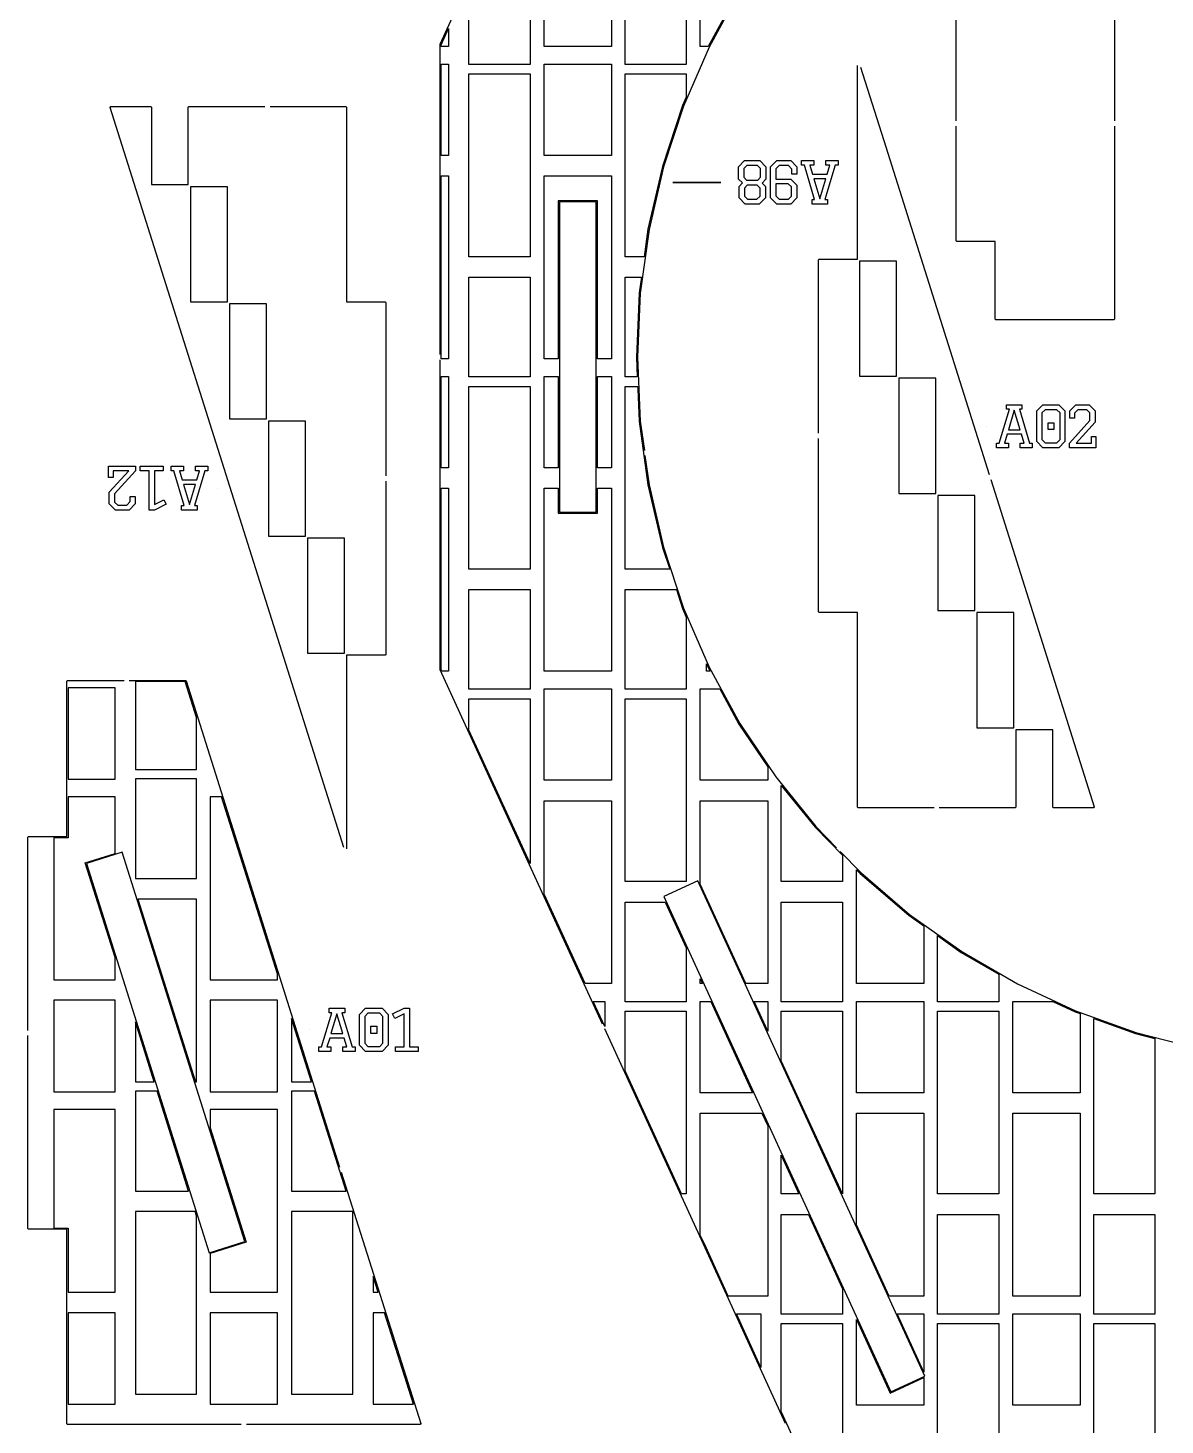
# Model space of a CAD drawing. Header units: metres. Extents: x 0 to 292, y 2 to 599.
# Drawn here: x 107.2 to 194.5, y 420.6 to 528 of the extents above; entities that cross this region are included whole.
import ezdxf

# ---------------------------------------------------------------- set-up
doc = ezdxf.new("R2010")
doc.units = ezdxf.units.M

msp = doc.modelspace()

# ---------------------------------------------------------------- linework, layer by layer
at = {"color": 0}
for p, q in [((138.81, 526.7), (143.71, 537.37)), ((190.62, 535.65), (190.62, 520.82)), ((161.83, 530.81), (159.47, 526.48)), ((178.46, 520.82), (178.46, 529.65)), ((138.81, 502.87), (138.81, 526.7)), ((159.47, 526.48), (157.51, 521.95)), ((170.88, 510.2), (170.88, 525.06)), ((171.1, 524.95), (173.04, 518.81)), ((113.46, 521.85), (113.51, 521.92)), ((131.41, 465.01), (113.46, 521.85)), ((113.51, 521.92), (116.58, 521.92)), ((116.58, 521.92), (116.63, 521.87)), ((116.63, 521.87), (116.63, 515.92)), ((119.47, 521.87), (119.52, 521.92)), ((119.47, 515.92), (119.47, 521.87)), ((119.52, 521.92), (125.35, 521.92)), ((125.75, 521.92), (131.58, 521.92)), ((131.58, 521.92), (131.63, 521.87)), ((131.63, 521.87), (131.63, 506.92)), ((157.51, 521.95), (155.98, 517.28)), ((178.46, 511.59), (178.46, 520.42)), ((190.62, 520.42), (190.62, 505.59)), ((173.04, 518.81), (180.98, 493.65)), ((155.98, 517.28), (154.86, 512.47)), ((116.63, 515.92), (119.47, 515.92)), ((122.47, 515.76), (119.63, 515.76)), ((119.63, 515.76), (119.63, 506.92)), ((122.47, 506.92), (122.47, 515.76)), ((150.81, 514.59), (147.97, 514.59)), ((147.97, 514.59), (147.97, 490.75)), ((150.81, 490.75), (150.81, 514.59)), ((154.86, 512.47), (154.19, 507.59)), ((178.51, 511.54), (178.46, 511.59)), ((181.46, 511.54), (178.51, 511.54)), ((181.46, 505.59), (181.46, 511.54)), ((167.88, 510.15), (167.93, 510.2)), ((167.88, 496.82), (167.88, 510.15)), ((167.93, 510.2), (170.88, 510.2)), ((171.04, 510.04), (171.04, 501.2)), ((173.88, 510.04), (171.04, 510.04)), ((173.88, 501.2), (173.88, 510.04)), ((119.63, 506.92), (122.47, 506.92)), ((125.47, 506.76), (122.63, 506.76)), ((122.63, 506.76), (122.63, 497.92)), ((125.47, 497.92), (125.47, 506.76)), ((131.63, 506.92), (134.58, 506.92)), ((134.58, 506.92), (134.63, 506.87)), ((134.63, 506.87), (134.63, 493.54)), ((154.19, 507.59), (153.97, 502.66)), ((181.51, 505.54), (181.46, 505.59)), ((190.57, 505.54), (181.51, 505.54)), ((190.62, 505.59), (190.57, 505.54)), ((138.81, 478.64), (138.81, 502.47)), ((153.97, 502.66), (154.08, 500.21)), ((154.08, 500.21), (154.19, 497.74)), ((171.04, 501.2), (173.88, 501.2)), ((174.04, 501.04), (174.04, 492.2)), ((176.88, 501.04), (174.04, 501.04)), ((176.88, 492.2), (176.88, 501.04)), ((122.63, 497.92), (125.47, 497.92)), ((128.47, 497.76), (125.63, 497.76)), ((125.63, 497.76), (125.63, 488.92)), ((128.47, 488.92), (128.47, 497.76)), ((154.19, 497.74), (154.5, 495.49)), ((167.88, 483.09), (167.88, 496.42)), ((154.55, 495.1), (154.86, 492.85)), ((134.63, 493.14), (134.63, 479.81)), ((154.86, 492.85), (155.98, 488.06)), ((181.11, 493.27), (189.05, 468.11)), ((174.04, 492.2), (176.88, 492.2)), ((177.04, 492.04), (177.04, 483.2)), ((179.88, 492.04), (177.04, 492.04)), ((179.88, 483.2), (179.88, 492.04)), ((147.97, 490.75), (150.81, 490.75)), ((125.63, 488.92), (128.47, 488.92)), ((131.47, 488.76), (128.63, 488.76)), ((128.63, 488.76), (128.63, 479.92)), ((131.47, 479.92), (131.47, 488.76)), ((155.98, 488.06), (157.52, 483.37)), ((157.52, 483.37), (157.51, 483.37)), ((157.51, 483.37), (159.47, 478.85)), ((167.93, 483.04), (167.88, 483.09)), ((170.88, 483.04), (167.93, 483.04)), ((170.88, 468.09), (170.88, 483.04)), ((177.04, 483.2), (179.88, 483.2)), ((180.04, 483.04), (180.04, 474.2)), ((182.88, 483.04), (180.04, 483.04)), ((182.88, 474.2), (182.88, 483.04)), ((128.63, 479.92), (131.47, 479.92)), ((134.58, 479.76), (131.63, 479.76)), ((131.63, 479.76), (131.63, 464.9)), ((134.63, 479.81), (134.58, 479.76)), ((159.47, 478.85), (161.84, 474.52)), ((110.15, 477.78), (110.2, 477.83)), ((110.15, 465.83), (110.15, 477.78)), ((110.2, 477.83), (114.53, 477.83)), ((114.93, 477.83), (119.26, 477.83)), ((119.26, 477.83), (119.3, 477.8)), ((119.3, 477.8), (124.99, 459.77)), ((143.71, 467.97), (138.81, 478.64)), ((161.84, 474.52), (164.59, 470.42)), ((180.04, 474.2), (182.88, 474.2)), ((185.88, 474.04), (183.04, 474.04)), ((183.04, 474.04), (183.04, 468.09)), ((185.88, 468.09), (185.88, 474.04)), ((164.59, 470.42), (167.68, 466.61)), ((151.29, 451.43), (143.71, 467.97)), ((170.93, 468.04), (170.88, 468.09)), ((176.76, 468.04), (170.93, 468.04)), ((182.99, 468.04), (177.16, 468.04)), ((183.04, 468.09), (182.99, 468.04)), ((185.93, 468.04), (185.88, 468.09)), ((189, 468.04), (185.93, 468.04)), ((189.05, 468.11), (189, 468.04)), ((107.15, 465.78), (107.2, 465.83)), ((107.2, 465.83), (110.15, 465.83)), ((167.68, 466.61), (169.27, 464.98)), ((107.15, 450.95), (107.15, 465.78)), ((114.39, 464.63), (111.65, 463.77)), ((111.65, 463.77), (121.07, 433.87)), ((123.81, 434.73), (114.39, 464.63)), ((169.54, 464.7), (171.13, 463.07)), ((171.13, 463.07), (174.88, 459.86)), ((158.6, 462.43), (155.99, 461.23)), ((176.04, 424.39), (158.6, 462.43)), ((155.99, 461.23), (173.43, 423.18)), ((124.99, 459.77), (131.09, 440.45)), ((174.88, 459.86), (178.9, 457.01)), ((178.9, 457.01), (183.17, 454.53)), ((183.17, 454.53), (183.17, 454.52)), ((183.17, 454.52), (187.62, 452.45)), ((187.62, 452.45), (192.26, 450.78)), ((159.04, 434.52), (151.46, 451.06)), ((192.26, 450.78), (192.26, 450.79)), ((192.26, 450.79), (197.04, 449.55)), ((107.15, 435.72), (107.15, 450.55)), ((131.22, 440.06), (137.32, 420.74)), ((107.2, 435.67), (107.15, 435.72)), ((110.15, 435.67), (107.2, 435.67)), ((110.15, 420.72), (110.15, 435.67)), ((121.07, 433.87), (123.81, 434.73)), ((165.35, 420.75), (159.04, 434.52)), ((173.43, 423.18), (176.04, 424.39)), ((110.2, 420.67), (110.15, 420.72)), ((137.32, 420.74), (137.27, 420.67)), ((123.53, 420.67), (110.2, 420.67)), ((137.27, 420.67), (123.94, 420.67))]:
    msp.add_line(p, q, dxfattribs=at)
at = {"color": 1}
for p, q in [((161.74, 517.28), (162.2, 517.77)), ((162.38, 517.38), (162.15, 517.15)), ((162.2, 517.77), (163.38, 517.77)), ((163.2, 517.38), (162.38, 517.38)), ((163.43, 517.15), (163.2, 517.38)), ((163.38, 517.77), (163.84, 517.28)), ((164.2, 517.28), (164.67, 517.77)), ((164.85, 517.38), (164.59, 517.12)), ((164.67, 517.77), (165.75, 517.77)), ((165.57, 517.38), (164.85, 517.38)), ((165.84, 517.11), (165.57, 517.38)), ((165.75, 517.77), (166.21, 517.28)), ((166.57, 517.41), (166.57, 517.77)), ((166.57, 517.77), (167.52, 517.77)), ((166.8, 517.41), (166.57, 517.41)), ((167.58, 514.77), (166.8, 517.41)), ((167.52, 517.41), (167.21, 517.41)), ((167.21, 517.41), (167.41, 516.72)), ((167.52, 517.77), (167.52, 517.41)), ((169.16, 517.41), (168.37, 514.77)), ((168.43, 517.41), (168.43, 517.77)), ((168.43, 517.77), (169.38, 517.77)), ((168.74, 517.41), (168.43, 517.41)), ((168.54, 516.72), (168.74, 517.41)), ((169.38, 517.41), (169.16, 517.41)), ((169.38, 517.77), (169.38, 517.41)), ((161.74, 516.35), (161.74, 517.28)), ((162.03, 516.05), (161.74, 516.35)), ((162.15, 517.15), (162.15, 516.48)), ((162.15, 516.48), (162.36, 516.26)), ((162.36, 516.26), (163.22, 516.26)), ((163.22, 516.26), (163.43, 516.48)), ((163.43, 516.48), (163.43, 517.15)), ((163.84, 516.35), (163.55, 516.04)), ((163.84, 517.28), (163.84, 516.35)), ((164.2, 514.9), (164.2, 517.28)), ((164.59, 517.12), (164.59, 516.35)), ((164.59, 516.35), (165.76, 516.35)), ((165.76, 516.35), (166.21, 515.88)), ((165.84, 516.71), (165.84, 517.11)), ((166.21, 516.71), (165.84, 516.71)), ((166.21, 517.28), (166.21, 516.71)), ((167.41, 516.72), (168.54, 516.72)), ((168.43, 516.36), (167.52, 516.36)), ((167.52, 516.36), (167.98, 514.84)), ((167.98, 514.84), (168.43, 516.36)), ((156.7, 516.09), (160.38, 516.09)), ((160.38, 516.09), (156.7, 516.09)), ((161.78, 515.78), (162.03, 516.05)), ((161.78, 514.9), (161.78, 515.78)), ((162.41, 515.88), (162.19, 515.65)), ((162.19, 515.65), (162.19, 515.03)), ((163.17, 515.88), (162.41, 515.88)), ((163.39, 515.65), (163.17, 515.88)), ((163.39, 515.03), (163.39, 515.65)), ((163.55, 516.04), (163.8, 515.78)), ((163.8, 515.78), (163.8, 514.9)), ((165.56, 515.99), (164.59, 515.99)), ((164.59, 515.99), (164.59, 515.06)), ((165.8, 515.75), (165.56, 515.99)), ((165.8, 515.03), (165.8, 515.75)), ((166.21, 515.88), (166.21, 514.9)), ((162.24, 514.41), (161.78, 514.9)), ((162.19, 515.03), (162.42, 514.8)), ((163.33, 514.41), (162.24, 514.41)), ((162.42, 514.8), (163.15, 514.8)), ((163.15, 514.8), (163.39, 515.03)), ((163.8, 514.9), (163.33, 514.41)), ((164.67, 514.41), (164.2, 514.9)), ((164.59, 515.06), (164.85, 514.8)), ((165.75, 514.41), (164.67, 514.41)), ((164.85, 514.8), (165.57, 514.8)), ((165.57, 514.8), (165.8, 515.03)), ((166.21, 514.9), (165.75, 514.41)), ((167.38, 514.77), (167.58, 514.77)), ((167.38, 514.41), (167.38, 514.77)), ((168.57, 514.41), (167.38, 514.41)), ((168.37, 514.77), (168.57, 514.77)), ((168.57, 514.77), (168.57, 514.41)), ((181.76, 496.06), (182.54, 498.66)), ((182.33, 498.66), (182.33, 499.01)), ((182.33, 499.01), (183.51, 499.01)), ((182.54, 498.66), (182.33, 498.66)), ((182.92, 498.59), (182.47, 497.09)), ((183.37, 497.09), (182.92, 498.59)), ((183.51, 498.66), (183.31, 498.66)), ((183.31, 498.66), (184.08, 496.06)), ((183.51, 499.01), (183.51, 498.66)), ((184.65, 498.53), (185.11, 499.01)), ((184.65, 496.19), (184.65, 498.53)), ((185.29, 498.63), (185.04, 498.38)), ((185.04, 498.38), (185.04, 496.34)), ((185.11, 499.01), (186.35, 499.01)), ((186.18, 498.63), (185.29, 498.63)), ((186.43, 498.38), (186.18, 498.63)), ((186.35, 499.01), (186.81, 498.53)), ((186.43, 496.34), (186.43, 498.38)), ((186.81, 498.53), (186.81, 496.19)), ((187.18, 498.53), (187.64, 499.01)), ((187.18, 497.97), (187.18, 498.53)), ((187.81, 498.63), (187.55, 498.36)), ((187.55, 498.36), (187.55, 497.97)), ((187.64, 499.01), (188.66, 499.01)), ((188.49, 498.63), (187.81, 498.63)), ((188.72, 498.4), (188.49, 498.63)), ((188.66, 499.01), (189.12, 498.53)), ((188.72, 497.79), (188.72, 498.4)), ((189.12, 498.53), (189.12, 497.66)), ((180.81, 497.36), (180.81, 497.36)), ((180.81, 497.36), (180.81, 497.36)), ((182.47, 497.09), (183.37, 497.09)), ((185.51, 497.1), (185.51, 497.62)), ((185.51, 497.62), (185.95, 497.62)), ((185.95, 497.1), (185.51, 497.1)), ((185.95, 497.62), (185.95, 497.1)), ((187.16, 496.06), (188.72, 497.79)), ((187.55, 497.97), (187.18, 497.97)), ((189.12, 497.66), (187.66, 496.06)), ((181.54, 495.71), (181.54, 496.06)), ((181.54, 496.06), (181.76, 496.06)), ((182.37, 496.74), (182.17, 496.06)), ((182.17, 496.06), (182.47, 496.06)), ((183.47, 496.74), (182.37, 496.74)), ((182.47, 496.06), (182.47, 495.71)), ((183.37, 495.71), (183.37, 496.06)), ((183.37, 496.06), (183.68, 496.06)), ((183.68, 496.06), (183.47, 496.74)), ((184.08, 496.06), (184.3, 496.06)), ((184.3, 496.06), (184.3, 495.71)), ((185.11, 495.71), (184.65, 496.19)), ((185.04, 496.34), (185.28, 496.09)), ((185.28, 496.09), (186.18, 496.09)), ((186.18, 496.09), (186.43, 496.34)), ((186.81, 496.19), (186.35, 495.71)), ((187.16, 495.71), (187.16, 496.06)), ((187.66, 496.06), (188.84, 496.06)), ((188.84, 496.06), (188.84, 496.57)), ((188.84, 496.57), (189.19, 496.57)), ((189.19, 496.57), (189.19, 495.71)), ((182.47, 495.71), (181.54, 495.71)), ((184.3, 495.71), (183.37, 495.71)), ((186.35, 495.71), (185.11, 495.71)), ((189.19, 495.71), (187.16, 495.71)), ((113.33, 493.41), (113.33, 494.29)), ((113.33, 494.29), (115.41, 494.29)), ((113.4, 492.29), (114.9, 493.93)), ((114.9, 493.93), (113.69, 493.93)), ((113.69, 493.93), (113.69, 493.41)), ((115.41, 493.93), (113.81, 492.16)), ((115.41, 494.29), (115.41, 493.93)), ((115.77, 493.93), (115.77, 494.29)), ((115.77, 494.29), (117.54, 494.29)), ((116.45, 493.93), (115.77, 493.93)), ((116.45, 490.91), (116.45, 493.93)), ((117.54, 493.93), (116.86, 493.93)), ((116.86, 493.93), (116.86, 491.34)), ((117.54, 494.29), (117.54, 493.93)), ((118.14, 493.93), (118.14, 494.29)), ((118.14, 494.29), (119.1, 494.29)), ((118.36, 493.93), (118.14, 493.93)), ((119.16, 491.27), (118.36, 493.93)), ((119.1, 493.93), (118.78, 493.93)), ((118.78, 493.93), (118.99, 493.24)), ((119.1, 494.29), (119.1, 493.93)), ((120.74, 493.93), (119.95, 491.27)), ((120.01, 493.93), (120.01, 494.29)), ((120.01, 494.29), (120.97, 494.29)), ((120.33, 493.93), (120.01, 493.93)), ((120.12, 493.24), (120.33, 493.93)), ((120.97, 493.93), (120.74, 493.93)), ((120.97, 494.29), (120.97, 493.93)), ((113.69, 493.41), (113.33, 493.41)), ((118.99, 493.24), (120.12, 493.24)), ((120.01, 492.88), (119.1, 492.88)), ((119.1, 492.88), (119.56, 491.34)), ((119.56, 491.34), (120.01, 492.88)), ((113.4, 491.4), (113.4, 492.29)), ((113.81, 492.16), (113.81, 491.53)), ((114.74, 491.29), (115.01, 491.57)), ((115.01, 491.57), (115.01, 491.97)), ((115.01, 491.97), (115.39, 491.97)), ((115.39, 491.97), (115.39, 491.4)), ((116.86, 491.34), (117.6, 491.71)), ((117.6, 491.71), (117.78, 491.36)), ((121.7, 492.6), (121.7, 492.6)), ((121.7, 492.6), (121.7, 492.6)), ((113.87, 490.91), (113.4, 491.4)), ((113.81, 491.53), (114.05, 491.29)), ((114.92, 490.91), (113.87, 490.91)), ((114.05, 491.29), (114.74, 491.29)), ((115.39, 491.4), (114.92, 490.91)), ((116.86, 490.91), (116.45, 490.91)), ((117.78, 491.36), (116.86, 490.91)), ((118.95, 491.27), (119.16, 491.27)), ((118.95, 490.91), (118.95, 491.27)), ((120.16, 490.91), (118.95, 490.91)), ((119.95, 491.27), (120.16, 491.27)), ((120.16, 491.27), (120.16, 490.91)), ((129.71, 449.68), (130.49, 452.3)), ((130.29, 452.3), (130.29, 452.66)), ((130.29, 452.66), (131.48, 452.66)), ((130.49, 452.3), (130.29, 452.3)), ((130.88, 452.23), (130.43, 450.72)), ((131.33, 450.72), (130.88, 452.23)), ((131.48, 452.3), (131.27, 452.3)), ((131.27, 452.3), (132.05, 449.68)), ((131.48, 452.66), (131.48, 452.3)), ((132.63, 452.17), (133.09, 452.66)), ((132.63, 449.81), (132.63, 452.17)), ((133.27, 452.27), (133.02, 452.02)), ((133.02, 452.02), (133.02, 449.96)), ((133.09, 452.66), (134.35, 452.66)), ((134.17, 452.27), (133.27, 452.27)), ((134.42, 452.02), (134.17, 452.27)), ((134.35, 452.66), (134.81, 452.17)), ((134.42, 449.96), (134.42, 452.02)), ((134.81, 452.17), (134.81, 449.81)), ((135.16, 452.21), (136.06, 452.66)), ((135.34, 451.87), (135.16, 452.21)), ((136.06, 452.22), (135.34, 451.87)), ((136.06, 452.66), (136.47, 452.66)), ((136.06, 449.68), (136.06, 452.22)), ((136.47, 452.66), (136.47, 449.68)), ((128.76, 450.99), (128.76, 450.99)), ((128.76, 450.99), (128.76, 450.99)), ((133.5, 450.72), (133.5, 451.26)), ((133.5, 451.26), (133.94, 451.26)), ((133.94, 451.26), (133.94, 450.72)), ((130.33, 450.36), (130.12, 449.68)), ((131.44, 450.36), (130.33, 450.36)), ((130.43, 450.72), (131.33, 450.72)), ((131.64, 449.68), (131.44, 450.36)), ((133.09, 449.32), (132.63, 449.81)), ((133.02, 449.96), (133.27, 449.71)), ((133.27, 449.71), (134.17, 449.71)), ((133.94, 450.72), (133.5, 450.72)), ((134.17, 449.71), (134.42, 449.96)), ((134.81, 449.81), (134.35, 449.32)), ((129.49, 449.32), (129.49, 449.68)), ((129.49, 449.68), (129.71, 449.68)), ((130.43, 449.32), (129.49, 449.32)), ((130.12, 449.68), (130.43, 449.68)), ((130.43, 449.68), (130.43, 449.32)), ((131.33, 449.32), (131.33, 449.68)), ((131.33, 449.68), (131.64, 449.68)), ((132.28, 449.32), (131.33, 449.32)), ((132.05, 449.68), (132.28, 449.68)), ((132.28, 449.68), (132.28, 449.32)), ((134.35, 449.32), (133.09, 449.32)), ((135.39, 449.32), (135.39, 449.68)), ((135.39, 449.68), (136.06, 449.68)), ((137.13, 449.32), (135.39, 449.32)), ((136.47, 449.68), (137.13, 449.68)), ((137.13, 449.68), (137.13, 449.32))]:
    msp.add_line(p, q, dxfattribs=at)
at = {"color": 2}
for points in [[(146.8, 540.59), (151.98, 540.59), (151.98, 526.54), (146.8, 526.54)], [(158.8, 540.59), (163.98, 540.59), (163.98, 534.15), (161.77, 530.86), (159.41, 526.54), (158.8, 526.54)], [(141.02, 531.32), (141.7, 532.81), (145.72, 532.81), (145.72, 525.15), (141.02, 525.15)], [(153.02, 532.81), (157.72, 532.81), (157.72, 525.15), (153.02, 525.15)], [(138.89, 526.67), (139.46, 527.91), (139.46, 526.54), (138.89, 526.54)], [(138.89, 525.18), (139.46, 525.18), (139.46, 518.16), (138.89, 518.16)], [(146.8, 525.18), (151.98, 525.18), (151.98, 518.16), (146.8, 518.16)], [(141.02, 524.42), (145.72, 524.42), (145.72, 510.38), (141.02, 510.38)], [(153.02, 524.42), (157.72, 524.42), (157.72, 522.64), (157.44, 521.99), (155.9, 517.3), (154.78, 512.49), (154.49, 510.38), (153.02, 510.38)], [(138.89, 516.59), (139.46, 516.59), (139.46, 502.54), (138.89, 502.54)], [(146.8, 516.59), (151.98, 516.59), (151.98, 502.54), (150.89, 502.54), (150.89, 514.67), (147.89, 514.67), (147.89, 502.54), (146.8, 502.54)], [(141.02, 508.81), (145.72, 508.81), (145.72, 501.15), (141.02, 501.15)], [(153.02, 508.81), (154.28, 508.81), (154.11, 507.6), (153.89, 502.67), (153.96, 501.15), (153.02, 501.15)], [(138.89, 501.18), (139.46, 501.18), (139.46, 494.16), (138.89, 494.16)], [(141.02, 500.42), (145.72, 500.42), (145.72, 486.38), (141.02, 486.38)], [(146.8, 501.18), (147.89, 501.18), (147.89, 494.16), (146.8, 494.16)], [(150.89, 501.18), (151.98, 501.18), (151.98, 494.16), (150.89, 494.16)], [(153.02, 500.42), (153.99, 500.42), (154, 500.21), (154.11, 497.74), (154.78, 492.85), (155.9, 488.04), (156.45, 486.38), (153.02, 486.38)], [(138.89, 478.67), (138.89, 492.59), (139.46, 492.59), (139.46, 478.54), (138.95, 478.54)], [(146.8, 492.59), (147.89, 492.59), (147.89, 490.67), (150.89, 490.67), (150.89, 492.59), (151.98, 492.59), (151.98, 478.54), (146.8, 478.54)], [(141.02, 484.81), (145.72, 484.81), (145.72, 477.15), (141.02, 477.15)], [(153.02, 484.81), (156.96, 484.81), (157.44, 483.35), (157.72, 482.7), (157.72, 477.15), (153.02, 477.15)], [(159.28, 479.1), (159.4, 478.82), (159.55, 478.54), (159.28, 478.54)], [(120.1, 474.99), (119.23, 477.75), (115.4, 477.75), (115.4, 471), (120.1, 471)], [(113.84, 477.26), (110.23, 477.26), (110.23, 470.24), (113.84, 470.24)], [(146.8, 477.18), (151.98, 477.18), (151.98, 470.16), (146.8, 470.16)], [(158.8, 477.18), (160.3, 477.18), (161.77, 474.48), (163.98, 471.19), (163.98, 470.16), (158.8, 470.16)], [(143.78, 468), (141.02, 474.02), (141.02, 476.42), (145.72, 476.42), (145.72, 463.77)], [(153.02, 476.42), (157.72, 476.42), (157.72, 462.38), (153.02, 462.38)], [(120.1, 470.27), (115.4, 470.27), (115.4, 462.61), (120.1, 462.61)], [(165.02, 469.76), (167.62, 466.55), (169.72, 464.4), (169.72, 462.38), (165.02, 462.38)], [(113.84, 456.55), (111.55, 463.82), (113.84, 464.54), (113.84, 468.88), (110.23, 468.88), (110.23, 465.75), (109.14, 465.75), (109.14, 454.83), (113.84, 454.83)], [(126.32, 455.29), (124.91, 459.75), (122.03, 468.88), (121.14, 468.88), (121.14, 454.83), (126.32, 454.83)], [(146.8, 461.41), (146.8, 468.59), (151.98, 468.59), (151.98, 454.54), (149.95, 454.54)], [(158.8, 462.18), (158.8, 468.59), (163.98, 468.59), (163.98, 454.54), (162.3, 454.54)], [(170.8, 463.29), (171.07, 463.01), (174.82, 459.8), (175.98, 458.98), (175.98, 454.54), (170.8, 454.54)], [(120.1, 461.04), (115.6, 461.04), (120.03, 447), (120.1, 447)], [(153.02, 460.81), (156.1, 460.81), (157.72, 457.28), (157.72, 453.15), (153.02, 453.15)], [(165.02, 460.81), (169.72, 460.81), (169.72, 453.15), (165.02, 453.15)], [(177.02, 458.24), (178.85, 456.94), (181.72, 455.27), (181.72, 453.15), (177.02, 453.15)], [(158.8, 454.92), (158.97, 454.54), (158.8, 454.54)], [(113.84, 453.26), (109.14, 453.26), (109.14, 446.24), (113.84, 446.24)], [(126.32, 453.26), (121.14, 453.26), (121.14, 446.24), (126.32, 446.24)], [(150.57, 453.18), (151.46, 453.18), (151.46, 451.24)], [(158.8, 453.18), (159.6, 453.18), (162.81, 446.16), (158.8, 446.16)], [(162.93, 453.18), (163.98, 453.18), (163.98, 450.88)], [(170.8, 453.18), (175.98, 453.18), (175.98, 446.16), (170.8, 446.16)], [(182.8, 453.18), (185.87, 453.18), (187.59, 452.38), (187.98, 452.24), (187.98, 446.16), (182.8, 446.16)], [(127.4, 451.87), (127.4, 447), (128.94, 447)], [(153.02, 447.84), (153.02, 452.42), (157.72, 452.42), (157.72, 438.38), (157.35, 438.38)], [(165.02, 448.61), (165.02, 452.42), (169.72, 452.42), (169.72, 438.38), (169.71, 438.38)], [(177.02, 452.42), (181.72, 452.42), (181.72, 438.38), (177.02, 438.38)], [(189.02, 451.87), (192.24, 450.71), (193.72, 450.33), (193.72, 438.38), (189.02, 438.38)], [(115.4, 451.6), (115.4, 447), (116.85, 447)], [(117.08, 446.27), (115.4, 446.27), (115.4, 438.61), (119.49, 438.61)], [(129.17, 446.27), (127.4, 446.27), (127.4, 438.61), (131.59, 438.61)], [(113.84, 444.88), (109.14, 444.88), (109.14, 435.75), (110.23, 435.75), (110.23, 430.83), (113.84, 430.83)], [(126.32, 444.88), (121.14, 444.88), (121.14, 443.47), (123.91, 434.68), (121.14, 433.81), (121.14, 430.83), (126.32, 430.83)], [(159.11, 434.55), (158.8, 435.23), (158.8, 444.59), (163.53, 444.59), (163.98, 443.62), (163.98, 430.54), (160.95, 430.54)], [(170.8, 436), (170.8, 444.59), (175.98, 444.59), (175.98, 430.54), (173.3, 430.54)], [(182.8, 444.59), (187.98, 444.59), (187.98, 430.54), (182.8, 430.54)], [(165.02, 441.35), (166.38, 438.38), (165.02, 438.38)], [(120.1, 436.69), (119.99, 437.04), (115.4, 437.04), (115.4, 423), (120.1, 423)], [(132.1, 436.99), (132.08, 437.04), (127.4, 437.04), (127.4, 423), (132.1, 423)], [(165.02, 436.81), (167.1, 436.81), (169.72, 431.09), (169.72, 429.15), (165.02, 429.15)], [(177.02, 436.81), (181.72, 436.81), (181.72, 429.15), (177.02, 429.15)], [(189.02, 436.81), (193.72, 436.81), (193.72, 429.15), (189.02, 429.15)], [(133.66, 432.05), (133.66, 430.83), (134.05, 430.83)], [(113.84, 429.26), (110.23, 429.26), (110.23, 422.24), (113.84, 422.24)], [(126.32, 429.26), (121.14, 429.26), (121.14, 422.24), (126.32, 422.24)], [(134.54, 429.26), (133.66, 429.26), (133.66, 422.24), (136.76, 422.24)], [(161.57, 429.18), (163.46, 429.18), (163.46, 425.06)], [(165.02, 421.66), (165.02, 428.42), (169.72, 428.42), (169.72, 414.38), (168.36, 414.38)], [(170.8, 428.73), (173.39, 423.08), (175.98, 424.28), (175.98, 422.16), (170.8, 422.16)], [(173.93, 429.18), (175.98, 429.18), (175.98, 424.7)], [(177.02, 428.42), (181.72, 428.42), (181.72, 414.38), (177.02, 414.38)], [(182.8, 429.18), (187.98, 429.18), (187.98, 422.16), (182.8, 422.16)], [(189.02, 428.42), (193.72, 428.42), (193.72, 414.38), (189.02, 414.38)]]:
    msp.add_lwpolyline(points, close=True, dxfattribs=at)

doc.saveas('drawing.dxf')
